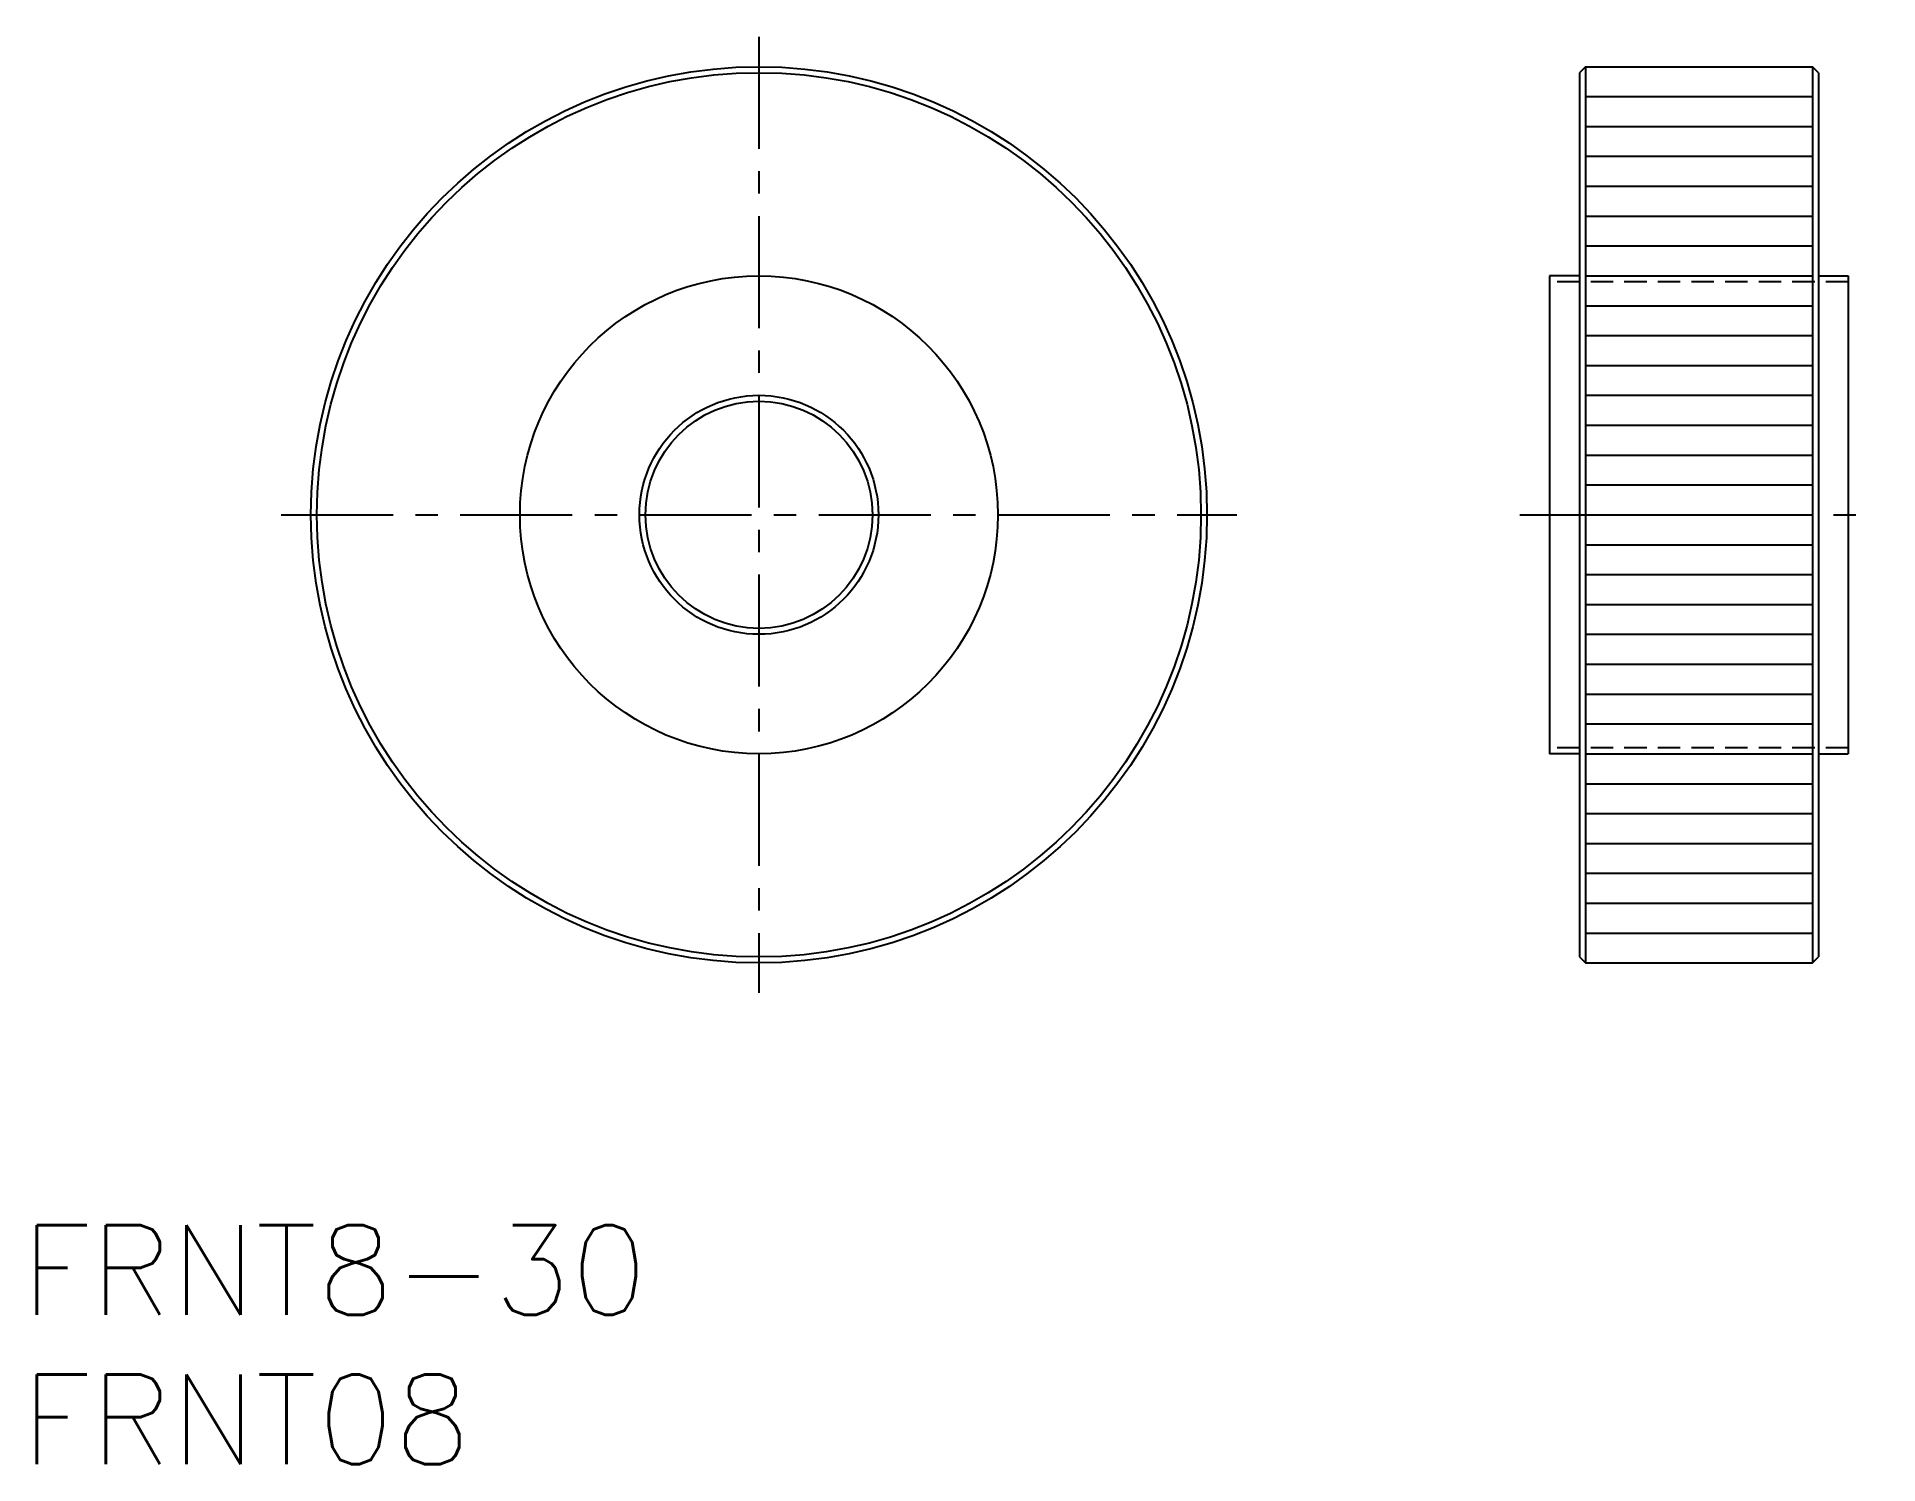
# Model space of a CAD drawing. Extents: x 25.3 to 87, y 1.8 to 49.6.
import ezdxf

# ---------------------------------------------------------------- set-up
doc = ezdxf.new("R2010")
doc.units = 0
doc.header["$LTSCALE"] = 3
doc.linetypes.add('CENTER', pattern=[2, 1.25, -0.25, 0.25, -0.25])
doc.linetypes.add('HIDDEN', pattern=[0.375, 0.25, -0.125])
doc.layers.get('0').update_dxf_attribs({"linetype": 'CONTINUOUS'})
doc.layers.add('CENTER', color=1, linetype='CENTER')
doc.styles.get("Standard").update_dxf_attribs({"font": 'romans.shx', "bigfont": 'bigfont.shx'})

msp = doc.modelspace()

# ---------------------------------------------------------------- linework, layer by layer
at = {"color": 7, "linetype": 'CONTINUOUS'}
for p, q in [((77.192, 48.553), (76.992, 48.353)), ((76.992, 48.353), (76.992, 18.753)), ((77.192, 48.553), (84.792, 48.553)), ((77.192, 48.553), (77.192, 18.553)), ((84.792, 48.553), (84.792, 18.553)), ((84.992, 48.353), (84.792, 48.553)), ((84.992, 48.353), (84.992, 18.753)), ((75.992, 41.553), (75.992, 25.553)), ((76.992, 41.553), (75.992, 41.553)), ((84.992, 41.553), (85.992, 41.553)), ((85.992, 41.553), (85.992, 25.553)), ((76.992, 25.553), (75.992, 25.553)), ((84.992, 25.553), (85.992, 25.553)), ((76.992, 18.753), (77.192, 18.553)), ((77.192, 18.553), (84.792, 18.553)), ((84.792, 18.553), (84.992, 18.753))]:
    msp.add_line(p, q, dxfattribs=at)
at = {"color": 3, "linetype": 'CONTINUOUS'}
for p, q in [((77.192, 47.553), (84.792, 47.553)), ((77.192, 46.553), (84.792, 46.553)), ((77.192, 45.553), (84.792, 45.553)), ((77.192, 44.553), (84.792, 44.553)), ((77.192, 43.553), (84.792, 43.553)), ((77.192, 42.553), (84.792, 42.553)), ((77.192, 41.553), (84.792, 41.553)), ((77.192, 40.553), (84.792, 40.553)), ((77.192, 39.553), (84.792, 39.553)), ((77.192, 38.553), (84.792, 38.553)), ((77.192, 37.553), (84.792, 37.553)), ((77.192, 36.553), (84.792, 36.553)), ((77.192, 35.553), (84.792, 35.553)), ((77.192, 34.553), (84.792, 34.553)), ((77.192, 33.553), (84.792, 33.553)), ((77.192, 32.553), (84.792, 32.553)), ((77.192, 31.553), (84.792, 31.553)), ((77.192, 30.553), (84.792, 30.553)), ((77.192, 29.553), (84.792, 29.553)), ((77.192, 28.553), (84.792, 28.553)), ((77.192, 27.553), (84.792, 27.553)), ((77.192, 26.553), (84.792, 26.553)), ((77.192, 25.553), (84.792, 25.553)), ((77.192, 24.553), (84.792, 24.553)), ((77.192, 23.553), (84.792, 23.553)), ((77.192, 22.553), (84.792, 22.553)), ((77.192, 21.553), (84.792, 21.553)), ((77.192, 20.553), (84.792, 20.553)), ((77.192, 19.553), (84.792, 19.553))]:
    msp.add_line(p, q, dxfattribs=at)
at = {"color": 3, "linetype": 'HIDDEN'}
for p, q in [((85.992, 41.353), (75.992, 41.353)), ((85.992, 25.753), (75.992, 25.753))]:
    msp.add_line(p, q, dxfattribs=at)
at = {"color": 7, "linetype": 'CONTINUOUS'}
for radius in [15, 14.8, 8, 3.8]:
    msp.add_circle((49.518, 33.553), radius, dxfattribs=at)
at = {"color": 3, "linetype": 'CONTINUOUS'}
msp.add_circle((49.518, 33.553), 4, dxfattribs=at)
at = {"layer": 'CENTER', "color": 1, "linetype": 'CENTER'}
for p, q in [((49.518, 49.553), (49.518, 17.553)), ((33.518, 33.553), (65.518, 33.553)), ((74.992, 33.553), (86.992, 33.553))]:
    msp.add_line(p, q, dxfattribs=at)

# ---------------------------------------------------------------- texts
for s, p in [('FRNT8-30', (24.826, 6.775)), ('FRNT08', (24.826, 1.775))]:
    msp.add_text(s, height=3).set_placement(p)

doc.saveas('drawing.dxf')
